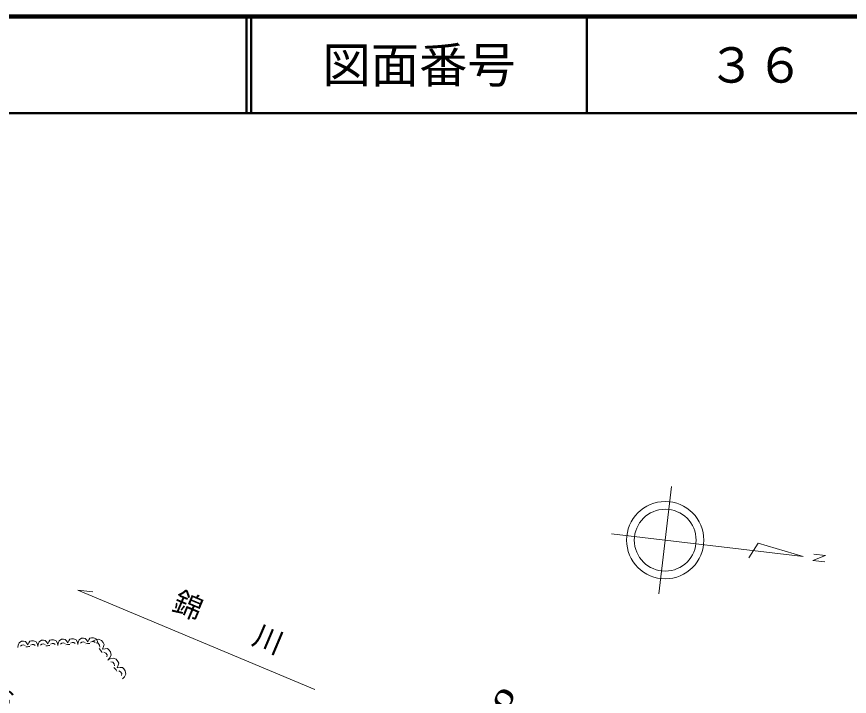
# Model space of a CAD drawing. Units: millimetres, scale not verified. Extents: x 60373 to 700373, y 4510 to 364510.
# Drawn here: x 505317 to 591552, y 294174 to 364510 of the extents above; entities that cross this region are included whole.
import ezdxf
from ezdxf.enums import TextEntityAlignment as Align

# ---------------------------------------------------------------- set-up
doc = ezdxf.new("R2010")
doc.units = ezdxf.units.MM
doc.header["$LTSCALE"] = 1000
for name, color, linetype, lineweight in [('M-TTL', 2, 'Continuous', 140), ('M-TTL-LINE', 7, 'Continuous', 50), ('S-BGD', 1, 'Continuous', 13), ('S-BGD-HTXT', 6, 'Continuous', 13)]:
    doc.layers.add(name, color=color, linetype=linetype, lineweight=lineweight)
doc.layers.add('M-TTL-TXT', color=7, linetype='Continuous')
doc.styles.add('ＭＳ ゴシック', font='')
doc.styles.get('ＭＳ ゴシック').set_extended_font_data('MS Gothic')

# ---------------------------------------------------------------- blocks, each defined once
blk = doc.blocks.new('BUHIN131')
at = {"layer": 'S-BGD'}
for points in [[(-1034, -52), (-1010, 182), (-898, 432), (-667, 588), (-445, 600), (-267, 572), (-146, 428), (-12, 233), (102, 446), (213, 612), (377, 641), (584, 652), (855, 530), (986, 283), (1034, 52)], [(-287, 141), (-446, 211), (-637, 201), (-761, 86)], [(211, 37), (71, 40), (-38, 34), (-208, 21)], [(744, 157), (624, 270), (438, 261), (276, 175)]]:
    blk.add_lwpolyline(points, dxfattribs=at)
blk = doc.blocks.new('BUHIN132')
at = {"layer": 'S-BGD'}
for points in [[(-767, 976), (-520, 1114), (-199, 1177), (114, 1060), (279, 850), (375, 657), (318, 439), (220, 172), (507, 209), (746, 215), (888, 75), (1041, -121), (1110, -469), (959, -769), (767, -976)], [(-61, 378), (-102, 582), (-244, 763), (-443, 804)], [(182, -181), (88, -41), (7, 61), (-124, 218)], [(668, -619), (696, -424), (558, -248), (362, -149)]]:
    blk.add_lwpolyline(points, dxfattribs=at)

msp = doc.modelspace()

# ---------------------------------------------------------------- linework, layer by layer
at = {"layer": 'M-TTL'}
msp.add_line((700373, 364510), (60373, 364510), dxfattribs=at)
at = {"layer": 'M-TTL-LINE'}
for p, q in [((529119, 364510), (529119, 354510)), ((529619, 364510), (529619, 354510)), ((564369, 364510), (564369, 354510)), ((60373, 354510), (700373, 354510))]:
    msp.add_line(p, q, dxfattribs=at)
at = {"layer": 'S-BGD'}
for p, q in [((571829, 304774), (573137, 315897)), ((586784, 308653), (566921, 310989)), ((582111, 310008), (581129, 308513)), ((586784, 308653), (582111, 310008)), ((589085, 308734), (587781, 308242)), ((587859, 308878), (589085, 308734)), ((587781, 308242), (589012, 308104)), ((536197, 294896), (511649, 305162)), ((511649, 305162), (513200, 304981))]:
    msp.add_line(p, q, dxfattribs=at)
for radius in [4000, 3200]:
    msp.add_circle((572483, 310335), radius, dxfattribs=at)

# ---------------------------------------------------------------- block references
for name, p in [('BUHIN131', (510621, 299487)), ('BUHIN131', (512689, 299591)), ('BUHIN131', (506484, 299278)), ('BUHIN131', (508552, 299382)), ('BUHIN132', (513988, 298896)), ('BUHIN132', (515521, 296945))]:
    msp.add_blockref(name, p)

# ---------------------------------------------------------------- texts
at = {"layer": 'M-TTL-TXT', "style": 'ＭＳ ゴシック'}
for s, p in [('図面番号', (546994, 359510)), ('３６', (581869, 359510))]:
    msp.add_text(s, height=3666, dxfattribs=at).set_placement(p, align=Align.MIDDLE_CENTER)
at = {"layer": 'S-BGD', "insert": (521170, 302912), "char_height": 2199, "attachment_point": 7, "rotation": 337.1, "style": 'ＭＳ ゴシック'}
msp.add_mtext('\\T3;錦川', dxfattribs=at)
at = {"layer": 'S-BGD-HTXT', "style": 'ＭＳ ゴシック'}
for s, rotation, width, p in [('L=176.0', 331.3, 1.45, (496241, 296636)), ('R=240', 60.6, 2, (551537, 283413))]:
    msp.add_text(s, height=1833, rotation=rotation, dxfattribs=dict(at, width=width)).set_placement(p, align=Align.BOTTOM_LEFT)

doc.saveas('drawing.dxf')
